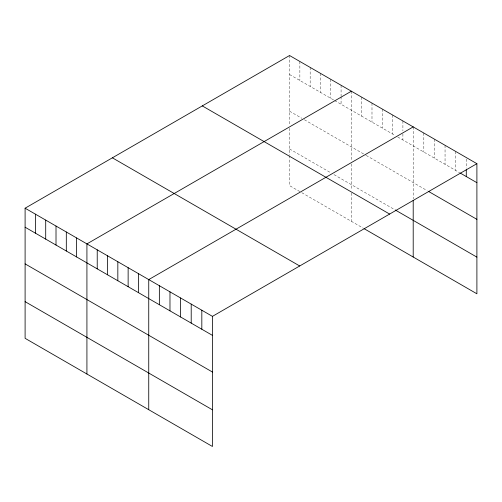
<?xml version="1.0" encoding="UTF-8"?>
<svg xmlns="http://www.w3.org/2000/svg" width="502" height="502" viewBox="0 0 502 502"><rect width="100%" height="100%" fill="white"/><g stroke="black" fill="none" stroke-linecap="round" stroke-linejoin="round"><path stroke-width="0.38" stroke-dasharray="2.51 1.88" d="M289.56 74.522L333.999 100.18M334.639 100.551L395.174 135.496M397.747 136.983L459.65 172.726M289.56 111.193L301.796 118.259M304.375 119.746L365.55 155.062M366.196 155.438L427.139 190.622M289.56 148.968L330.774 172.763M333.999 174.627L394.528 209.572M299.863 191.588L289.56 185.64L289.56 155.846M301.796 192.699L363.617 228.391M466.283 159.065L466.283 168.189M455.665 151.416L455.665 170.423M445.054 145.291L445.054 164.298M434.437 139.161L434.437 158.168M423.82 133.03L423.82 152.037M413.202 126.899L413.202 198.874M402.899 120.951L402.899 130.84M402.899 133.877L402.899 139.958M392.595 115.002L392.595 134.009M382.292 109.053L382.292 128.06M371.988 103.105L371.988 122.111M361.685 97.156L361.685 116.163M351.381 91.207L351.381 160.96M351.381 163.922L351.381 190.007M351.381 193.063L351.381 221.332M341.078 85.258L341.078 95.907M341.078 96.666L341.078 104.265M330.774 79.31L330.774 98.317M320.471 73.361L320.471 92.368M310.167 67.412L310.167 86.419M299.863 61.464L299.863 80.471M289.56 55.515L289.56 125.268M289.56 128.23L289.56 155.08"/><path stroke-width="0.75" d="M476.9 163.677L212.44 316.36L212.44 446.485L25.1 338.323L25.1 208.204L289.56 55.515L476.9 163.677L476.9 293.795L364.264 228.768M351.381 91.207L86.921 243.897L86.921 374.015M413.202 126.899L148.743 279.589L148.743 409.707M460.315 173.108L476.9 182.684M428.463 191.387L476.9 219.349M395.174 209.943L476.9 257.131M202.287 105.903L389.627 214.065M112.373 157.816L299.713 265.978M25.1 208.204L212.44 316.36M25.1 227.211L212.44 335.367M25.1 263.876L212.44 372.038M25.1 301.658L212.44 409.814M466.283 169.714L466.283 176.553M413.202 200.354L413.202 257.024M201.823 310.236L201.823 329.237M191.206 304.105L191.206 323.112M180.588 297.975L180.588 316.982M169.977 291.844L169.977 310.851M159.36 285.72L159.36 304.727M138.439 273.64L138.439 292.647M128.135 267.692L128.135 286.698M117.832 261.743L117.832 280.75M107.528 255.794L107.528 274.801M97.225 249.845L97.225 268.852M76.618 237.948L76.618 256.955M66.314 231.999L66.314 251.006M56.011 226.051L56.011 245.058M45.707 220.102L45.707 239.109M35.404 214.153L35.404 233.16"/></g></svg>
